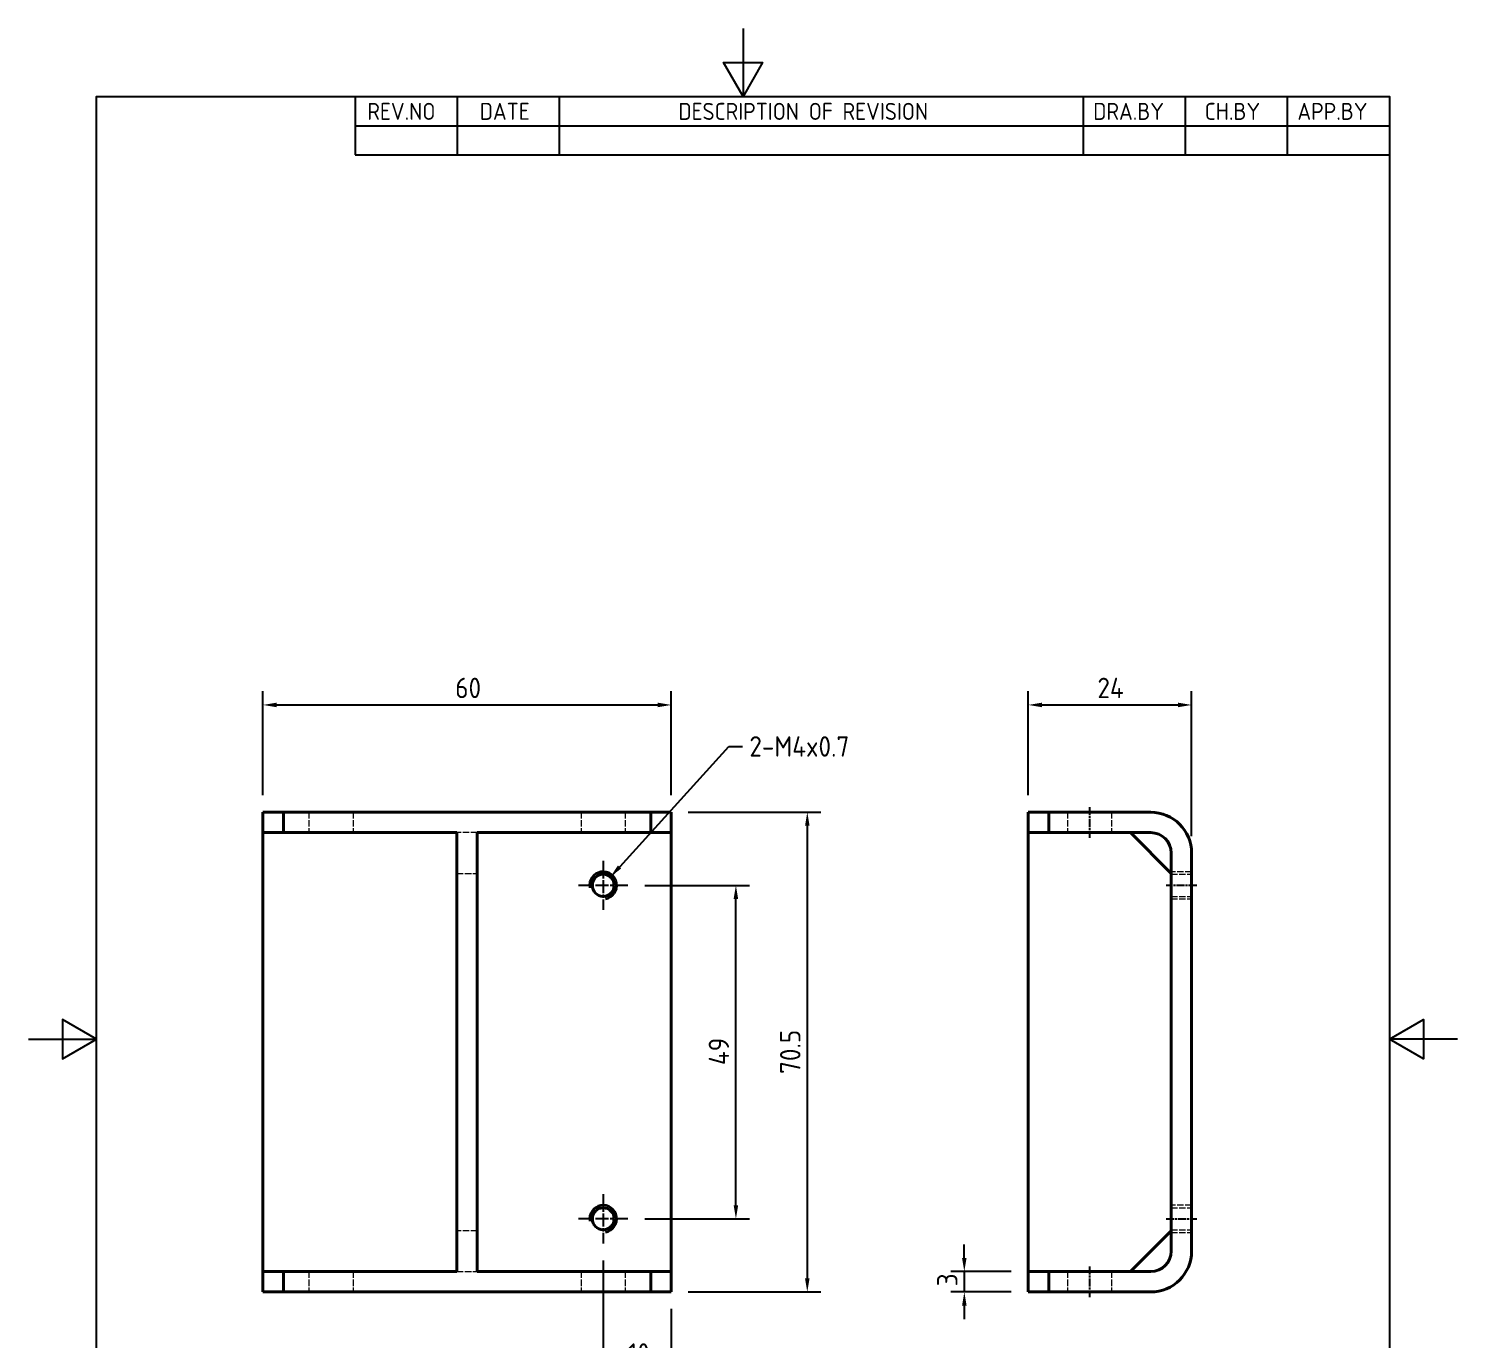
# Model space of a CAD drawing. Header units: millimetres. Extents: x 0 to 210, y 0 to 297.
# Drawn here: x 0 to 210, y 104.4 to 297 of the extents above; entities that cross this region are included whole.
import ezdxf

# ---------------------------------------------------------------- set-up
doc = ezdxf.new("R2010")
doc.units = ezdxf.units.MM
doc.linetypes.add('CHAIN', pattern=[0.35429999999999995, 0.2362, -0.0295, 0.0591, -0.0295])
doc.linetypes.add('DASHED', pattern=[0.2067, 0.1654, -0.0413])
doc.layers.get('0').update_dxf_attribs({"color": 3, "lineweight": 25})
for name, color, linetype, lineweight in [('가려진 것(ISO)', 2, 'DASHED', 18), ('가시적인 것(ISO)', 3, 'Continuous', 40), ('가시적인 좁은 것(ISO)', 3, 'Continuous', 35), ('경계(ISO)', 7, 'Continuous', 25), ('기호(ISO)', 5, 'Continuous', 25), ('중심 표식(ISO)', 1, 'Continuous', 25), ('중심선(ISO)', 1, 'Continuous', 25), ('치수(ISO)', 2, 'Continuous', 25)]:
    doc.layers.add(name, color=color, linetype=linetype, lineweight=lineweight)
doc.styles.add('ISO Proportiona M2B', font='isocp.shx')
doc.styles.add('치수 텍스트_PSTEK_POSCO', font='isocp.shx')
doc.dimstyles.new('치수_PSTEK_POSCO', dxfattribs={"dimtxt": 3, "dimasz": 2, "dimexe": 2, "dimexo": 2.5, "dimgap": 1, "dimtad": 1, "dimrnd": 1e-08, "dimdsep": 46, "dimtxsty": '치수 텍스트_PSTEK_POSCO', "dimcen": 0.09, "dimdle": 10, "dimclrd": 7, "dimclre": 7, "dimclrt": 2, "dimadec": 1, "dimazin": 2, "dimtfac": 1, "dimtmove": 0, "dimatfit": 3, "dimfxl": 0, "dimtolj": 1, "dimlwd": -1, "dimlwe": -1, "dimarcsym": 0})
doc.dimstyles.new('치수_PSTEK_POSCO$7', dxfattribs={"dimtxt": 3, "dimasz": 2, "dimexe": 2, "dimexo": 2.5, "dimgap": 1, "dimtad": 1, "dimrnd": 1e-08, "dimdsep": 46, "dimtxsty": '치수 텍스트_PSTEK_POSCO', "dimcen": 0.09, "dimdle": 10, "dimclrd": 7, "dimclre": 7, "dimclrt": 2, "dimadec": 1, "dimazin": 2, "dimtfac": 1, "dimtmove": 0, "dimatfit": 3, "dimfxl": 0, "dimtolj": 1, "dimlwd": -1, "dimlwe": -1, "dimarcsym": 0})

# ---------------------------------------------------------------- blocks, each defined once
blk = doc.blocks.new('경계 Default Border')
at = {"layer": '경계(ISO)', "flags": 128}
for points in [[(105, 297.0000076293945), (105, 287.0000076293945), (102.1132469177246, 292.0000076293945), (107.8867530822754, 292.0000076293945), (105, 287.0000076293945)], [(10, 10), (10, 287.0000076293945), (200, 287.0000076293945), (200, 10), (10, 10)], [(0, 148.5000038146973), (10, 148.5000038146973), (5, 151.3867473602295), (5, 145.6132507324219), (10, 148.5000038146973)], [(210, 148.5000038146973), (200, 148.5000038146973), (205, 151.3867473602295), (205, 145.6132507324219), (200, 148.5000038146973)]]:
    blk.add_lwpolyline(points, dxfattribs=at)
blk = doc.blocks.new('*D21')
at = {"layer": 'Defpoints', "color": 0, "transparency": 16777216}
for p in [(94.45004755273453, 197.6163948564047), (34.45004755273453, 181.857014405955), (94.45004755273453, 181.857014405955)]:
    blk.add_point(p, dxfattribs=at)
at = {"layer": '치수(ISO)', "color": 7, "transparency": 16777216}
for p, q in [((34.45004755273453, 184.357014405955), (34.45004755273453, 199.6163948564047)), ((94.45004755273453, 184.357014405955), (94.45004755273453, 199.6163948564047)), ((36.45004755273453, 197.6163948564047), (92.45004755273453, 197.6163948564047))]:
    blk.add_line(p, q, dxfattribs=at)
for points in [[(36.45004755273453, 197.949728189738), (36.45004755273453, 197.2830615230713), (34.45004755273453, 197.6163948564047)], [(92.45004755273453, 197.949728189738), (92.45004755273453, 197.2830615230713), (94.45004755273453, 197.6163948564047)]]:
    blk.add_solid(points, dxfattribs=at)
at = {"layer": '치수(ISO)', "color": 2, "transparency": 16777216, "insert": (62.70910267084476, 200.1163948564047), "char_height": 3, "attachment_point": 4, "style": '치수 텍스트_PSTEK_POSCO'}
blk.add_mtext('\\A1;60', dxfattribs=at)
blk = doc.blocks.new('*D22')
at = {"layer": 'Defpoints', "color": 0, "transparency": 16777216}
for p in [(84.45004755273452, 118.4860144059549), (94.45004755273453, 111.3570144059549), (94.45004755273453, 99.81393751329745)]:
    blk.add_point(p, dxfattribs=at)
at = {"layer": '치수(ISO)', "color": 7, "transparency": 16777216}
for p, q in [((84.45004755273452, 115.9860144059549), (84.45004755273452, 97.81393751329745)), ((94.45004755273453, 108.8570144059549), (94.45004755273453, 97.81393751329745)), ((86.45004755273452, 99.81393751329745), (92.45004755273453, 99.81393751329745))]:
    blk.add_line(p, q, dxfattribs=at)
for points in [[(86.45004755273452, 100.1472708466308), (86.45004755273452, 99.48060417996412), (84.45004755273452, 99.81393751329745)], [(92.45004755273453, 100.1472708466308), (92.45004755273453, 99.48060417996412), (94.45004755273453, 99.81393751329745)]]:
    blk.add_solid(points, dxfattribs=at)
at = {"layer": '치수(ISO)', "color": 2, "transparency": 16777216, "insert": (88.09886645037233, 102.3139375132974), "char_height": 3, "attachment_point": 4, "style": '치수 텍스트_PSTEK_POSCO'}
blk.add_mtext('\\A1;10', dxfattribs=at)
blk = doc.blocks.new('*D23')
at = {"layer": 'Defpoints', "color": 0, "transparency": 16777216}
for p in [(88.07104755273451, 171.1070144059549), (103.9573454907784, 171.1070144059549), (88.07104755273451, 122.1070144059549)]:
    blk.add_point(p, dxfattribs=at)
at = {"layer": '치수(ISO)', "color": 7, "transparency": 16777216}
for p, q in [((90.57104755273451, 171.1070144059549), (105.9573454907784, 171.1070144059549)), ((103.9573454907784, 124.1070144059549), (103.9573454907784, 169.1070144059549)), ((90.57104755273451, 122.1070144059549), (105.9573454907784, 122.1070144059549))]:
    blk.add_line(p, q, dxfattribs=at)
for points in [[(103.6240121574451, 169.1070144059549), (104.2906788241117, 169.1070144059549), (103.9573454907784, 171.1070144059549)], [(103.6240121574451, 124.1070144059549), (104.2906788241117, 124.1070144059549), (103.9573454907784, 122.1070144059549)]]:
    blk.add_solid(points, dxfattribs=at)
at = {"layer": '치수(ISO)', "color": 2, "transparency": 16777216, "insert": (101.4573454907784, 144.6996241874523), "char_height": 3, "attachment_point": 4, "rotation": 90, "style": '치수 텍스트_PSTEK_POSCO'}
blk.add_mtext('\\A1;49', dxfattribs=at)
blk = doc.blocks.new('*D24')
at = {"layer": 'Defpoints', "color": 0, "transparency": 16777216}
for p in [(94.45004755273453, 181.857014405955), (94.45004755273453, 111.3570144059549), (114.4500475527345, 111.3570144059549)]:
    blk.add_point(p, dxfattribs=at)
at = {"layer": '치수(ISO)', "color": 7, "transparency": 16777216}
for p, q in [((96.95004755273453, 181.857014405955), (116.4500475527346, 181.857014405955)), ((114.4500475527346, 179.857014405955), (114.4500475527345, 113.3570144059549)), ((96.95004755273453, 111.3570144059549), (116.4500475527345, 111.3570144059549))]:
    blk.add_line(p, q, dxfattribs=at)
for points in [[(114.1167142194012, 179.857014405955), (114.7833808860679, 179.857014405955), (114.4500475527346, 181.857014405955)], [(114.1167142194012, 113.3570144059549), (114.7833808860679, 113.3570144059549), (114.4500475527345, 111.3570144059549)]]:
    blk.add_solid(points, dxfattribs=at)
at = {"layer": '치수(ISO)', "color": 2, "transparency": 16777216, "insert": (111.9500475527345, 143.394882371599), "char_height": 3, "attachment_point": 4, "rotation": 90, "style": '치수 텍스트_PSTEK_POSCO'}
blk.add_mtext('\\A1;70.5', dxfattribs=at)
blk = doc.blocks.new('*D25')
at = {"layer": 'Defpoints', "color": 0, "transparency": 16777216}
for p in [(170.9288891233747, 197.6163948564047), (146.9288891233738, 181.857014405955), (170.9288891233747, 175.857014405955)]:
    blk.add_point(p, dxfattribs=at)
at = {"layer": '치수(ISO)', "color": 7, "transparency": 16777216}
for p, q in [((146.9288891233738, 184.357014405955), (146.9288891233738, 199.6163948564047)), ((170.9288891233747, 178.357014405955), (170.9288891233747, 199.6163948564047)), ((148.9288891233738, 197.6163948564047), (168.9288891233747, 197.6163948564047))]:
    blk.add_line(p, q, dxfattribs=at)
for points in [[(148.9288891233738, 197.949728189738), (148.9288891233738, 197.2830615230713), (146.9288891233738, 197.6163948564047)], [(168.9288891233747, 197.949728189738), (168.9288891233747, 197.2830615230713), (170.9288891233747, 197.6163948564047)]]:
    blk.add_solid(points, dxfattribs=at)
at = {"layer": '치수(ISO)', "color": 2, "transparency": 16777216, "insert": (157.0907985721931, 200.1166901319952), "char_height": 3, "attachment_point": 4, "style": '치수 텍스트_PSTEK_POSCO'}
blk.add_mtext('\\A1;24', dxfattribs=at)
blk = doc.blocks.new('*D26')
at = {"layer": 'Defpoints', "color": 0, "transparency": 16777216}
for p in [(146.9288891233738, 114.3570144059549), (137.528091225, 111.3570144059549), (146.9288891233738, 111.3570144059549)]:
    blk.add_point(p, dxfattribs=at)
at = {"layer": '치수(ISO)', "color": 7, "transparency": 16777216}
for p, q in [((137.528091225, 116.3570144059549), (137.528091225, 118.3570144059549)), ((144.4288891233738, 114.3570144059549), (135.528091225, 114.3570144059549)), ((137.528091225, 114.3570144059549), (137.528091225, 111.3570144059549)), ((144.4288891233738, 111.3570144059549), (135.528091225, 111.3570144059549)), ((137.528091225, 109.3570144059549), (137.528091225, 107.3570144059549))]:
    blk.add_line(p, q, dxfattribs=at)
for points in [[(137.1947578916667, 116.3570144059549), (137.8614245583334, 116.3570144059549), (137.528091225, 114.3570144059549)], [(137.1947578916667, 109.3570144059549), (137.8614245583334, 109.3570144059549), (137.528091225, 111.3570144059549)]]:
    blk.add_solid(points, dxfattribs=at)
at = {"layer": '치수(ISO)', "color": 2, "transparency": 16777216, "insert": (135.028091225, 112.194882371599), "char_height": 3, "attachment_point": 4, "rotation": 90, "style": '치수 텍스트_PSTEK_POSCO'}
blk.add_mtext('\\A1;3', dxfattribs=at)

msp = doc.modelspace()

# ---------------------------------------------------------------- linework, layer by layer
at = {"layer": '가려진 것(ISO)', "ltscale": 5.713989734649658}
for p, q in [((41.20004755273455, 181.857014405955), (41.20004755273455, 178.857014405955)), ((47.70004755273455, 181.8570144059549), (47.70004755273455, 178.857014405955)), ((81.20004755273456, 181.8570144059549), (81.20004755273456, 178.857014405955)), ((87.70004755273455, 181.8570144059549), (87.70004755273455, 178.8570144059549)), ((152.6788891233717, 181.8570144059549), (152.6788891233717, 178.857014405955)), ((159.1788891233717, 181.8570144059549), (159.1788891233717, 178.8570144059549)), ((65.95004755273453, 178.857014405955), (62.95004755273453, 178.857014405955)), ((62.95004755273453, 172.857014405955), (65.95004755273453, 172.857014405955)), ((170.9288891233717, 173.1070144059549), (167.9288891233717, 173.1070144059549)), ((167.9288891233717, 172.7280144059549), (170.9288891233717, 172.7280144059549)), ((167.9288891233717, 169.486014405955), (170.9288891233717, 169.486014405955)), ((167.9288891233717, 169.1070144059549), (170.9288891233717, 169.1070144059549)), ((170.9288891233717, 124.107014405955), (167.9288891233717, 124.107014405955)), ((167.9288891233717, 123.728014405955), (170.9288891233717, 123.728014405955)), ((65.95004755273453, 120.357014405955), (62.95004755273453, 120.357014405955)), ((167.9288891233717, 120.4860144059549), (170.9288891233717, 120.4860144059549)), ((167.9288891233717, 120.1070144059549), (170.9288891233717, 120.1070144059549)), ((41.20004755273455, 114.3570144059549), (41.20004755273455, 111.3570144059549)), ((47.70004755273455, 114.3570144059549), (47.70004755273455, 111.357014405955)), ((62.95004755273453, 114.357014405955), (65.95004755273453, 114.357014405955)), ((81.20004755273455, 114.3570144059549), (81.20004755273455, 111.3570144059549)), ((87.70004755273455, 114.3570144059549), (87.70004755273455, 111.3570144059549)), ((152.6788891233717, 114.3570144059549), (152.6788891233717, 111.3570144059549)), ((159.1788891233717, 114.3570144059549), (159.1788891233717, 111.3570144059549))]:
    msp.add_line(p, q, dxfattribs=at)
at = {"layer": '가시적인 것(ISO)'}
for p, q in [((37.45004755273452, 181.857014405955), (34.45004755273453, 181.8570144059549)), ((34.45004755273453, 181.8570144059549), (34.45004755273453, 178.857014405955)), ((37.45004755273452, 178.857014405955), (37.45004755273452, 181.857014405955)), ((37.45004755273452, 181.857014405955), (91.45004755273455, 181.857014405955)), ((94.45004755273453, 181.8570144059549), (91.45004755273455, 181.857014405955)), ((91.45004755273455, 181.857014405955), (91.45004755273455, 178.857014405955)), ((94.45004755273453, 178.857014405955), (94.45004755273453, 181.8570144059549)), ((149.9288891233747, 181.8570144059549), (146.9288891233738, 181.857014405955)), ((146.9288891233738, 181.857014405955), (146.9288891233738, 178.857014405955)), ((149.9288891233747, 178.857014405955), (149.9288891233747, 181.8570144059549)), ((164.9288891233747, 181.8570144059549), (149.9288891233747, 181.8570144059549)), ((34.45004755273453, 178.857014405955), (37.45004755273452, 178.857014405955)), ((34.45004755273453, 178.8570144059549), (34.45004755273453, 175.8570144059549)), ((62.95004755273453, 178.857014405955), (37.45004755273452, 178.857014405955)), ((62.95004755273453, 114.3570144059549), (62.95004755273453, 178.857014405955)), ((91.45004755273455, 178.857014405955), (65.95004755273453, 178.857014405955)), ((65.95004755273453, 178.857014405955), (65.95004755273453, 114.3570144059549)), ((91.45004755273455, 178.857014405955), (94.45004755273453, 178.857014405955)), ((94.45004755273453, 178.8570144059549), (94.45004755273453, 175.8570144059549)), ((146.9288891233738, 178.857014405955), (149.9288891233747, 178.857014405955)), ((146.9288891233663, 178.857014405955), (146.9288891233662, 114.3570144059549)), ((149.9288891233747, 178.857014405955), (164.9288891233747, 178.8570144059549)), ((167.9288891233662, 172.857014405955), (161.9288891233662, 178.857014405955)), ((34.45004755273452, 117.3570144059549), (34.45004755273451, 175.8570144059549)), ((94.45004755273452, 175.8570144059549), (94.45004755273452, 117.3570144059549)), ((167.9288891233747, 175.8570144059549), (167.9288891233747, 117.3570144059549)), ((170.9288891233747, 175.8570144059549), (170.9288891233747, 117.3570144059549)), ((161.9288891233662, 114.357014405955), (167.9288891233662, 120.357014405955)), ((34.45004755273453, 114.3570144059549), (34.45004755273453, 117.3570144059549)), ((94.45004755273453, 114.3570144059549), (94.45004755273453, 117.3570144059549)), ((34.45004755273453, 114.3570144059549), (34.45004755273453, 111.357014405955)), ((37.45004755273453, 114.3570144059549), (34.45004755273453, 114.3570144059549)), ((37.45004755273453, 111.3570144059549), (37.45004755273453, 114.3570144059549)), ((37.45004755273453, 114.3570144059549), (62.95004755273453, 114.3570144059549)), ((65.95004755273453, 114.3570144059549), (91.45004755273453, 114.3570144059549)), ((94.45004755273453, 114.3570144059549), (91.45004755273453, 114.3570144059549)), ((91.45004755273453, 114.3570144059549), (91.45004755273453, 111.3570144059549)), ((94.45004755273453, 111.3570144059549), (94.45004755273453, 114.3570144059549)), ((149.9288891233747, 114.3570144059549), (146.9288891233738, 114.3570144059549)), ((146.9288891233738, 114.3570144059549), (146.9288891233738, 111.3570144059549)), ((149.9288891233747, 111.3570144059549), (149.9288891233747, 114.3570144059549)), ((149.9288891233747, 114.3570144059549), (164.9288891233747, 114.3570144059549)), ((34.45004755273453, 111.357014405955), (37.45004755273453, 111.3570144059549)), ((91.45004755273453, 111.3570144059549), (37.45004755273452, 111.3570144059549)), ((91.45004755273453, 111.3570144059549), (94.45004755273453, 111.3570144059549)), ((146.9288891233738, 111.3570144059549), (149.9288891233747, 111.3570144059549)), ((149.9288891233747, 111.3570144059549), (164.9288891233747, 111.3570144059549))]:
    msp.add_line(p, q, dxfattribs=at)
for centre in [(84.45004755273452, 171.1070144059549), (84.45004755273452, 122.1070144059549)]:
    msp.add_circle(centre, 1.621, dxfattribs=at)
for centre, radius, start, end in [((164.9288891233747, 175.857014405955), 5.999999999999988, 0, 90), ((164.9288891233747, 175.8570144059549), 3.000000000000003, 0, 90), ((164.9288891233747, 117.3570144059549), 2.999999999999998, 270, 0), ((164.9288891233747, 117.3570144059549), 6.000000000000001, 270, 0)]:
    msp.add_arc(centre, radius, start, end, dxfattribs=at)
at = {"layer": '가시적인 좁은 것(ISO)'}
for centre, start, end in [((84.45004755273453, 171.1070144059549), 280.0000000000487, 189.9999999999974), ((84.45004755273453, 122.1070144059549), 280.0000000000486, 189.999999999998)]:
    msp.add_arc(centre, 2.000000000000005, start, end, dxfattribs=at)
at = {"layer": '기호(ISO)'}
for p, q in [((48.00000000000001, 287.0000076293945), (200, 287.0000076293945)), ((48.00000000000001, 287.0000076293945), (48.00000000000001, 282.7200076293945)), ((63.00000000000001, 287.0000076293945), (63.00000000000001, 282.7200076293945)), ((78, 287.0000076293945), (78, 282.7200076293945)), ((155, 287.0000076293945), (155, 282.7200076293945)), ((170, 287.0000076293945), (170, 282.7200076293945)), ((185, 287.0000076293945), (185, 282.7200076293945)), ((200, 287.0000076293945), (200, 282.7200076293945)), ((48.00000000000001, 282.7200076293945), (200, 282.7200076293945)), ((48.00000000000001, 282.7200076293945), (48.00000000000001, 278.4400076293945)), ((63.00000000000001, 282.7200076293945), (63.00000000000001, 278.4400076293945)), ((78, 282.7200076293945), (78, 278.4400076293945)), ((155, 282.7200076293945), (155, 278.4400076293945)), ((170, 282.7200076293945), (170, 278.4400076293945)), ((185, 282.7200076293945), (185, 278.4400076293945)), ((200, 282.7200076293945), (200, 278.4400076293945)), ((48.00000000000001, 278.4400076293945), (200, 278.4400076293945))]:
    msp.add_line(p, q, dxfattribs=at)
at = {"layer": '중심 표식(ISO)', "linetype": 'CHAIN', "ltscale": 8.047264099121094}
for p, q in [((84.45004755273452, 174.728014405955), (84.45004755273452, 167.4860144059549)), ((88.07104755273451, 171.1070144059549), (80.82904755273452, 171.1070144059549)), ((84.45004755273452, 125.728014405955), (84.45004755273452, 118.4860144059549)), ((88.07104755273451, 122.1070144059549), (80.82904755273452, 122.1070144059549))]:
    msp.add_line(p, q, dxfattribs=at)
at = {"layer": '중심선(ISO)', "linetype": 'CHAIN', "ltscale": 5.000333309173584}
for p, q in [((155.9288891233717, 182.6070144059549), (155.9288891233717, 178.107014405955)), ((171.6788891233717, 171.1070144059549), (167.1788891233717, 171.1070144059549)), ((167.1788891233717, 122.107014405955), (171.6788891233717, 122.107014405955)), ((155.9288891233717, 115.1070144059549), (155.9288891233717, 110.607014405955))]:
    msp.add_line(p, q, dxfattribs=at)

# ---------------------------------------------------------------- block references
msp.add_blockref('경계 Default Border', (0, 0))

# ---------------------------------------------------------------- texts
at = {"layer": '기호(ISO)', "color": 2, "char_height": 2.5, "attachment_point": 7, "style": 'ISO Proportiona M2B'}
for s, insert in [('REV.NO', (49.7871163682308, 283.5831900503393)), ('DATE', (66.31423177283666, 283.5831900503393)), ('DESCRIPTION OF REVISION', (95.50702043336295, 283.5831900503393)), ('DRA.BY', (156.4757339553203, 283.5831900503393)), ('CH.BY', (172.8642915086116, 283.5831900503393)), ('APP.BY', (186.4777339604403, 283.5831900503393))]:
    msp.add_mtext(s, dxfattribs=dict(at, insert=insert))
at = {"layer": '기호(ISO)', "color": 2, "insert": (105.9347130870128, 191.517203916824), "char_height": 3.00000011920929, "width": 18.52308807373047, "attachment_point": 4, "line_spacing_factor": 0.5250000357627869, "style": '치수 텍스트_PSTEK_POSCO'}
msp.add_mtext('{2-M4x0.7}', dxfattribs=at)

# ---------------------------------------------------------------- dimensions: what is measured, and where the dimension line sits
at = {"layer": '치수(ISO)', "color": 7}
for base, p1, p2, angle, override, picture, middle in [((94.45004755273453, 197.6163948564047), (34.45004755273453, 181.857014405955), (94.45004755273453, 181.857014405955), 180, {"dimdec": 2, "dimtp": 0, "dimtm": -0, "dimtdec": 2, "dimtofl": 0, "dimatfit": 1}, '*D21', (64.45004755273453, 197.6163948564047)), ((170.9288891233747, 197.6163948564047), (146.9288891233738, 181.857014405955), (170.9288891233747, 175.857014405955), 180, {"dimdec": 2, "dimtp": 0, "dimtm": -0, "dimtdec": 2, "dimtofl": 0, "dimatfit": 1}, '*D25', (158.9288891233742, 197.6163948564047)), ((114.4500475527345, 111.3570144059549), (94.45004755273453, 181.857014405955), (94.45004755273453, 111.3570144059549), 90, {"dimdec": 2, "dimtp": 0, "dimtm": -0, "dimtdec": 2, "dimtofl": 0, "dimatfit": 1}, '*D24', (114.4500475527345, 146.6070144059549)), ((103.9573454907784, 171.1070144059549), (88.07104755273451, 122.1070144059549), (88.07104755273451, 171.1070144059549), 90, {"dimdec": 2, "dimtp": 0, "dimtm": -0, "dimtdec": 2, "dimtofl": 0, "dimatfit": 1}, '*D23', (103.9573454907784, 146.6070144059549)), ((94.45004755273453, 99.81393751329745), (84.45004755273452, 118.4860144059549), (94.45004755273453, 111.3570144059549), 180, {"dimdec": 2, "dimtp": 0, "dimtm": -0, "dimtdec": 2, "dimtofl": 0, "dimatfit": 1}, '*D22', (89.45004755273453, 99.81393751329745)), ((137.528091225, 111.3570144059549), (146.9288891233738, 114.3570144059549), (146.9288891233738, 111.3570144059549), 90, {"dimdec": 2, "dimtp": 0, "dimtm": -0, "dimtdec": 2, "dimtofl": 1, "dimatfit": 1}, '*D26', (137.528091225, 112.857014405955))]:
    dim = msp.add_linear_dim(base=base, p1=p1, p2=p2, angle=angle, dimstyle='치수_PSTEK_POSCO', override=override, dxfattribs=at)
    dim.commit()
    dim.dimension.update_dxf_attribs({"geometry": picture, "text_midpoint": middle, "dimtype": 160})

# ---------------------------------------------------------------- leaders
at = {"layer": '기호(ISO)', "color": 7, "annotation_type": 0, "has_hookline": 1, "hookline_direction": 0, "text_width": 15.67618172527768}
msp.add_leader([(85.51033005550052, 172.3331636686177), (102.9347130870128, 191.517203916824), (104.9347130870128, 191.517203916824)], dimstyle='치수_PSTEK_POSCO$7', override={"dimtad": 0}, dxfattribs=at)

doc.saveas('drawing.dxf')
